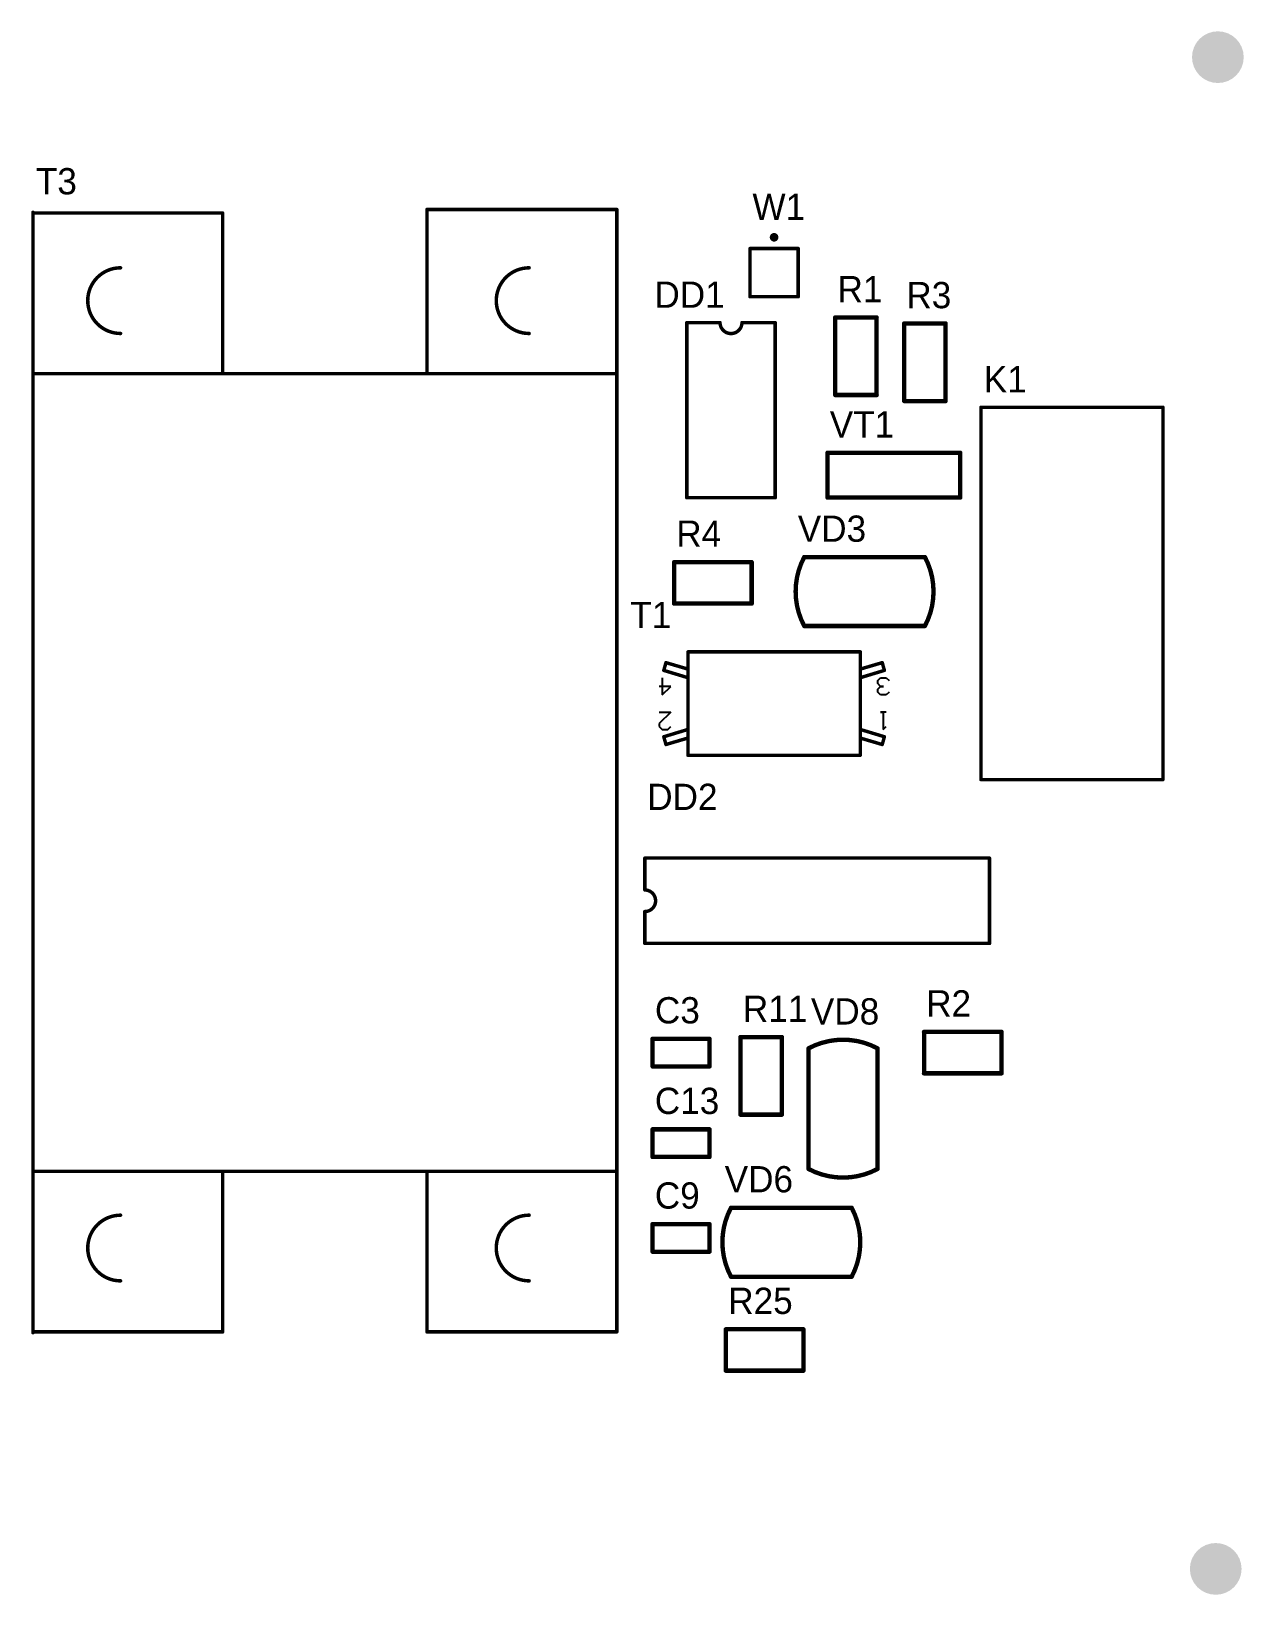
# Model space of a CAD drawing. Header units: millimetres. Extents: x -136 to 150, y -6 to 175.
# Drawn here: x 9.5 to 150.3, y -6.3 to 175.1 of the extents above; entities that cross this region are included whole.
import ezdxf

# ---------------------------------------------------------------- set-up
doc = ezdxf.new("R2010")
doc.units = ezdxf.units.MM
doc.layers.add('PadHoleLayer', color=156, linetype='Continuous')
doc.layers.add('TopOverlay', color=2, linetype='Continuous')

msp = doc.modelspace()

# ---------------------------------------------------------------- hatches: boundary and pattern name
at = {"layer": 'PadHoleLayer'}
h = msp.add_hatch(color=156, dxfattribs=at)
edge = h.paths.add_edge_path()
edge.add_arc((147.25, 172.11), 3, 0, 360)
h = msp.add_hatch(color=156, dxfattribs=at)
edge = h.paths.add_edge_path()
edge.add_arc((147, -3.29), 3, 0, 360)

# ---------------------------------------------------------------- linework, layer by layer
at = {"layer": 'TopOverlay'}
for p, q in [((82.75, 100.11), (82.75, 98.11)), ((107.77, 99.78), (108.1, 100.11)), ((107.77, 99.45), (107.77, 99.78)), ((108.1, 100.11), (108.77, 100.11)), ((108.77, 100.11), (109.1, 99.78)), ((83.75, 99.11), (82.42, 99.11)), ((82.75, 98.11), (83.75, 99.11)), ((108.1, 99.11), (107.77, 99.45)), ((107.77, 98.78), (108.1, 99.11)), ((107.77, 98.45), (107.77, 98.78)), ((108.1, 98.11), (107.77, 98.45)), ((108.1, 99.11), (108.43, 99.11)), ((108.43, 99.11), (108.1, 99.11)), ((108.77, 98.11), (108.1, 98.11)), ((109.1, 98.45), (108.77, 98.11)), ((82.42, 96.11), (83.75, 96.11)), ((83.75, 96.11), (82.42, 94.78)), ((82.42, 94.78), (82.42, 94.45)), ((82.42, 94.45), (82.75, 94.11)), ((83.42, 94.11), (83.75, 94.45)), ((108.75, 96.11), (108.08, 96.11)), ((108.08, 96.11), (108.42, 96.11)), ((108.42, 96.11), (108.42, 94.11)), ((108.42, 94.11), (108.75, 94.45)), ((82.75, 94.11), (83.42, 94.11))]:
    msp.add_line(p, q, dxfattribs=at)
for points, const_width in [([(9.75, 24.11), (9.75, 154.11)], 0.406), ([(9.75, 154.02), (31.76, 154.02)], 0.406), ([(31.76, 135.39), (31.76, 154.02)], 0.406), ([(55.47, 154.44), (77.5, 154.44)], 0.406), ([(55.47, 135.39), (55.47, 154.44)], 0.406), ([(77.5, 24.21), (77.5, 154.44)], 0.406), ([(92.95, 149.91), (98.55, 149.91)], 0.4), ([(92.95, 144.31), (92.95, 149.91)], 0.4), ([(98.55, 144.31), (98.55, 149.91)], 0.4), ([(92.95, 144.31), (98.55, 144.31)], 0.4), ([(85.62, 120.99), (85.62, 141.31)], 0.4), ([(85.62, 141.31), (89.48, 141.31)], 0.4), ([(92.02, 141.31), (95.88, 141.31)], 0.4), ([(95.88, 120.99), (95.88, 141.31)], 0.4), ([(102.85, 141.91), (107.65, 141.91)], 0.508), ([(102.85, 132.91), (102.85, 141.91)], 0.508), ([(107.65, 132.91), (107.65, 141.91)], 0.508), ([(110.85, 141.21), (115.65, 141.21)], 0.508), ([(110.85, 132.21), (110.85, 141.21)], 0.508), ([(115.65, 132.21), (115.65, 141.21)], 0.508), ([(9.8, 135.39), (77.5, 135.39)], 0.406), ([(102.85, 132.91), (107.65, 132.91)], 0.508), ([(110.85, 132.21), (115.65, 132.21)], 0.508), ([(119.75, 131.49), (140.87, 131.49)], 0.4), ([(119.75, 88.29), (119.75, 131.49)], 0.4), ([(140.87, 88.29), (140.87, 131.49)], 0.4), ([(101.95, 121.01), (101.95, 126.21)], 0.508), ([(101.95, 126.21), (117.35, 126.21)], 0.508), ([(117.35, 121.01), (117.35, 126.21)], 0.508), ([(85.62, 120.99), (95.88, 120.99)], 0.4), ([(101.95, 121.01), (117.35, 121.01)], 0.508), ([(99.25, 114.11), (113.25, 114.11)], 0.508), ([(84.15, 108.71), (84.15, 113.51)], 0.508), ([(84.15, 113.51), (93.15, 113.51)], 0.508), ([(93.15, 108.71), (93.15, 113.51)], 0.508), ([(84.15, 108.71), (93.15, 108.71)], 0.508), ([(99.25, 106.11), (113.25, 106.11)], 0.508), ([(82.95, 100.96), (83.2, 101.86)], 0.4), ([(83.2, 101.86), (85.75, 101.11)], 0.4), ([(85.75, 91.11), (85.75, 103.11)], 0.4), ([(85.75, 103.11), (105.75, 103.11)], 0.4), ([(105.75, 91.11), (105.75, 103.11)], 0.4), ([(105.75, 101.11), (108.3, 101.86)], 0.4), ([(108.3, 101.86), (108.55, 100.96)], 0.4), ([(82.95, 100.96), (85.75, 100.11)], 0.4), ([(105.75, 100.11), (108.55, 100.96)], 0.4), ([(82.95, 93.26), (85.75, 94.11)], 0.4), ([(82.95, 93.26), (83.2, 92.36)], 0.4), ([(83.2, 92.36), (85.75, 93.11)], 0.4), ([(105.75, 94.11), (108.55, 93.26)], 0.4), ([(105.75, 93.11), (108.3, 92.36)], 0.4), ([(108.3, 92.36), (108.55, 93.26)], 0.4), ([(85.75, 91.11), (105.75, 91.11)], 0.4), ([(119.75, 88.29), (140.87, 88.29)], 0.4), ([(80.75, 79.18), (120.75, 79.18)], 0.4), ([(80.75, 75.48), (80.75, 79.18)], 0.4), ([(120.75, 69.28), (120.75, 79.18)], 0.4), ([(80.75, 69.28), (80.75, 72.98)], 0.4), ([(80.75, 69.28), (120.75, 69.28)], 0.4), ([(81.65, 55.01), (81.65, 58.21)], 0.508), ([(81.65, 58.21), (88.25, 58.21)], 0.508), ([(88.25, 55.01), (88.25, 58.21)], 0.508), ([(91.85, 58.41), (96.65, 58.41)], 0.508), ([(91.85, 49.41), (91.85, 58.41)], 0.508), ([(96.65, 49.41), (96.65, 58.41)], 0.508), ([(113.15, 54.21), (113.15, 59.01)], 0.508), ([(113.15, 59.01), (122.15, 59.01)], 0.508), ([(122.15, 54.21), (122.15, 59.01)], 0.508), ([(99.75, 43.11), (99.75, 57.11)], 0.508), ([(107.75, 43.11), (107.75, 57.11)], 0.508), ([(81.65, 55.01), (88.25, 55.01)], 0.508), ([(113.15, 54.21), (122.15, 54.21)], 0.508), ([(91.85, 49.41), (96.65, 49.41)], 0.508), ([(81.65, 44.51), (81.65, 47.71)], 0.508), ([(81.65, 47.71), (88.25, 47.71)], 0.508), ([(88.25, 44.51), (88.25, 47.71)], 0.508), ([(81.65, 44.51), (88.25, 44.51)], 0.508), ([(9.8, 42.83), (77.5, 42.83)], 0.406), ([(31.76, 24.21), (31.76, 42.83)], 0.406), ([(55.47, 24.21), (55.47, 42.83)], 0.406), ([(90.75, 38.61), (104.75, 38.61)], 0.508), ([(81.65, 33.51), (81.65, 36.71)], 0.508), ([(81.65, 36.71), (88.25, 36.71)], 0.508), ([(88.25, 33.51), (88.25, 36.71)], 0.508), ([(81.65, 33.51), (88.25, 33.51)], 0.508), ([(90.75, 30.61), (104.75, 30.61)], 0.508), ([(9.75, 24.21), (31.76, 24.21)], 0.406), ([(55.47, 24.21), (77.5, 24.21)], 0.406), ([(90.15, 19.71), (90.15, 24.51)], 0.508), ([(90.15, 24.51), (99.15, 24.51)], 0.508), ([(99.15, 19.71), (99.15, 24.51)], 0.508), ([(90.15, 19.71), (99.15, 19.71)], 0.508)]:
    msp.add_lwpolyline(points, dxfattribs=dict(at, const_width=const_width))
for points, const_width in [([(9.65, 154.11, 1), (9.85, 154.11, 1)], 0.203), ([(9.65, 154.02, 1), (9.85, 154.02, 1)], 0.203), ([(31.66, 154.02, 1), (31.86, 154.02, 1)], 0.203), ([(31.66, 154.02, 1), (31.86, 154.02, 1)], 0.203), ([(55.37, 154.44, 1), (55.57, 154.44, 1)], 0.203), ([(55.37, 154.44, 1), (55.57, 154.44, 1)], 0.203), ([(77.4, 154.44, 1), (77.6, 154.44, 1)], 0.203), ([(77.4, 154.44, 1), (77.6, 154.44, 1)], 0.203), ([(96, 151.21, 1), (95.5, 151.21, 1)], 0.5), ([(95.37, 151.21, 1), (95.62, 151.21, 1)], 0.25), ([(95.87, 151.21, 1), (96.12, 151.21, 1)], 0.25), ([(92.85, 149.91, 1), (93.05, 149.91, 1)], 0.2), ([(92.85, 149.91, 1), (93.05, 149.91, 1)], 0.2), ([(98.45, 149.91, 1), (98.65, 149.91, 1)], 0.2), ([(98.45, 149.91, 1), (98.65, 149.91, 1)], 0.2), ([(19.81, 147.67, 1), (20.01, 147.67, 1)], 0.203), ([(67.22, 147.67, 1), (67.42, 147.67, 1)], 0.203), ([(92.85, 144.31, 1), (93.05, 144.31, 1)], 0.2), ([(92.85, 144.31, 1), (93.05, 144.31, 1)], 0.2), ([(98.45, 144.31, 1), (98.65, 144.31, 1)], 0.2), ([(98.45, 144.31, 1), (98.65, 144.31, 1)], 0.2), ([(85.52, 141.31, 1), (85.72, 141.31, 1)], 0.2), ([(85.52, 141.31, 1), (85.72, 141.31, 1)], 0.2), ([(89.38, 141.31, 1), (89.58, 141.31, 1)], 0.2), ([(89.38, 141.31, 1), (89.58, 141.31, 1)], 0.2), ([(91.92, 141.31, 1), (92.12, 141.31, 1)], 0.2), ([(91.92, 141.31, 1), (92.12, 141.31, 1)], 0.2), ([(95.78, 141.31, 1), (95.98, 141.31, 1)], 0.2), ([(95.78, 141.31, 1), (95.98, 141.31, 1)], 0.2), ([(102.72, 141.91, 1), (102.98, 141.91, 1)], 0.254), ([(102.72, 141.91, 1), (102.98, 141.91, 1)], 0.254), ([(107.52, 141.91, 1), (107.78, 141.91, 1)], 0.254), ([(107.52, 141.91, 1), (107.78, 141.91, 1)], 0.254), ([(19.81, 140.05, 1), (20.01, 140.05, 1)], 0.203), ([(67.22, 140.05, 1), (67.42, 140.05, 1)], 0.203), ([(110.72, 141.21, 1), (110.98, 141.21, 1)], 0.254), ([(110.72, 141.21, 1), (110.98, 141.21, 1)], 0.254), ([(115.52, 141.21, 1), (115.78, 141.21, 1)], 0.254), ([(115.52, 141.21, 1), (115.78, 141.21, 1)], 0.254), ([(9.7, 135.39, 1), (9.9, 135.39, 1)], 0.203), ([(31.66, 135.39, 1), (31.86, 135.39, 1)], 0.203), ([(55.37, 135.39, 1), (55.57, 135.39, 1)], 0.203), ([(77.4, 135.39, 1), (77.6, 135.39, 1)], 0.203), ([(102.72, 132.91, 1), (102.98, 132.91, 1)], 0.254), ([(102.72, 132.91, 1), (102.98, 132.91, 1)], 0.254), ([(107.52, 132.91, 1), (107.78, 132.91, 1)], 0.254), ([(107.52, 132.91, 1), (107.78, 132.91, 1)], 0.254), ([(110.72, 132.21, 1), (110.98, 132.21, 1)], 0.254), ([(110.72, 132.21, 1), (110.98, 132.21, 1)], 0.254), ([(115.52, 132.21, 1), (115.78, 132.21, 1)], 0.254), ([(115.52, 132.21, 1), (115.78, 132.21, 1)], 0.254), ([(119.65, 131.49, 1), (119.85, 131.49, 1)], 0.2), ([(119.65, 131.49, 1), (119.85, 131.49, 1)], 0.2), ([(140.77, 131.49, 1), (140.97, 131.49, 1)], 0.2), ([(140.77, 131.49, 1), (140.97, 131.49, 1)], 0.2), ([(101.82, 126.21, 1), (102.08, 126.21, 1)], 0.254), ([(101.82, 126.21, 1), (102.08, 126.21, 1)], 0.254), ([(117.22, 126.21, 1), (117.48, 126.21, 1)], 0.254), ([(117.22, 126.21, 1), (117.48, 126.21, 1)], 0.254), ([(85.52, 120.99, 1), (85.72, 120.99, 1)], 0.2), ([(85.52, 120.99, 1), (85.72, 120.99, 1)], 0.2), ([(95.78, 120.99, 1), (95.98, 120.99, 1)], 0.2), ([(95.78, 120.99, 1), (95.98, 120.99, 1)], 0.2), ([(101.82, 121.01, 1), (102.08, 121.01, 1)], 0.254), ([(101.82, 121.01, 1), (102.08, 121.01, 1)], 0.254), ([(117.22, 121.01, 1), (117.48, 121.01, 1)], 0.254), ([(117.22, 121.01, 1), (117.48, 121.01, 1)], 0.254), ([(99.12, 114.11, 1), (99.38, 114.11, 1)], 0.254), ([(99.12, 114.11, 1), (99.38, 114.11, 1)], 0.254), ([(113.12, 114.11, 1), (113.38, 114.11, 1)], 0.254), ([(113.12, 114.11, 1), (113.38, 114.11, 1)], 0.254), ([(84.02, 113.51, 1), (84.28, 113.51, 1)], 0.254), ([(84.02, 113.51, 1), (84.28, 113.51, 1)], 0.254), ([(93.02, 113.51, 1), (93.28, 113.51, 1)], 0.254), ([(93.02, 113.51, 1), (93.28, 113.51, 1)], 0.254), ([(84.02, 108.71, 1), (84.28, 108.71, 1)], 0.254), ([(84.02, 108.71, 1), (84.28, 108.71, 1)], 0.254), ([(93.02, 108.71, 1), (93.28, 108.71, 1)], 0.254), ([(93.02, 108.71, 1), (93.28, 108.71, 1)], 0.254), ([(99.12, 106.11, 1), (99.38, 106.11, 1)], 0.254), ([(99.12, 106.11, 1), (99.38, 106.11, 1)], 0.254), ([(113.12, 106.11, 1), (113.38, 106.11, 1)], 0.254), ([(113.12, 106.11, 1), (113.38, 106.11, 1)], 0.254), ([(83.1, 101.86, 1), (83.3, 101.86, 1)], 0.2), ([(83.1, 101.86, 1), (83.3, 101.86, 1)], 0.2), ([(85.65, 103.11, 1), (85.85, 103.11, 1)], 0.2), ([(85.65, 103.11, 1), (85.85, 103.11, 1)], 0.2), ([(105.65, 103.11, 1), (105.85, 103.11, 1)], 0.2), ([(105.65, 103.11, 1), (105.85, 103.11, 1)], 0.2), ([(108.2, 101.86, 1), (108.4, 101.86, 1)], 0.2), ([(108.2, 101.86, 1), (108.4, 101.86, 1)], 0.2), ([(82.85, 100.96, 1), (83.05, 100.96, 1)], 0.2), ([(82.85, 100.96, 1), (83.05, 100.96, 1)], 0.2), ([(85.65, 101.11, 1), (85.85, 101.11, 1)], 0.2), ([(85.65, 100.11, 1), (85.85, 100.11, 1)], 0.2), ([(105.65, 101.11, 1), (105.85, 101.11, 1)], 0.2), ([(105.65, 100.11, 1), (105.85, 100.11, 1)], 0.2), ([(108.45, 100.96, 1), (108.65, 100.96, 1)], 0.2), ([(108.45, 100.96, 1), (108.65, 100.96, 1)], 0.2), ([(82.85, 93.26, 1), (83.05, 93.26, 1)], 0.2), ([(82.85, 93.26, 1), (83.05, 93.26, 1)], 0.2), ([(83.1, 92.36, 1), (83.3, 92.36, 1)], 0.2), ([(83.1, 92.36, 1), (83.3, 92.36, 1)], 0.2), ([(85.65, 94.11, 1), (85.85, 94.11, 1)], 0.2), ([(85.65, 93.11, 1), (85.85, 93.11, 1)], 0.2), ([(105.65, 94.11, 1), (105.85, 94.11, 1)], 0.2), ([(105.65, 93.11, 1), (105.85, 93.11, 1)], 0.2), ([(108.2, 92.36, 1), (108.4, 92.36, 1)], 0.2), ([(108.2, 92.36, 1), (108.4, 92.36, 1)], 0.2), ([(108.45, 93.26, 1), (108.65, 93.26, 1)], 0.2), ([(108.45, 93.26, 1), (108.65, 93.26, 1)], 0.2), ([(85.65, 91.11, 1), (85.85, 91.11, 1)], 0.2), ([(85.65, 91.11, 1), (85.85, 91.11, 1)], 0.2), ([(105.65, 91.11, 1), (105.85, 91.11, 1)], 0.2), ([(105.65, 91.11, 1), (105.85, 91.11, 1)], 0.2), ([(119.65, 88.29, 1), (119.85, 88.29, 1)], 0.2), ([(119.65, 88.29, 1), (119.85, 88.29, 1)], 0.2), ([(140.77, 88.29, 1), (140.97, 88.29, 1)], 0.2), ([(140.77, 88.29, 1), (140.97, 88.29, 1)], 0.2), ([(80.65, 79.18, 1), (80.85, 79.18, 1)], 0.2), ([(80.65, 79.18, 1), (80.85, 79.18, 1)], 0.2), ([(120.65, 79.18, 1), (120.85, 79.18, 1)], 0.2), ([(120.65, 79.18, 1), (120.85, 79.18, 1)], 0.2), ([(80.65, 75.48, 1), (80.85, 75.48, 1)], 0.2), ([(80.65, 75.48, 1), (80.85, 75.48, 1)], 0.2), ([(80.65, 72.98, 1), (80.85, 72.98, 1)], 0.2), ([(80.65, 72.98, 1), (80.85, 72.98, 1)], 0.2), ([(80.65, 69.28, 1), (80.85, 69.28, 1)], 0.2), ([(80.65, 69.28, 1), (80.85, 69.28, 1)], 0.2), ([(120.65, 69.28, 1), (120.85, 69.28, 1)], 0.2), ([(120.65, 69.28, 1), (120.85, 69.28, 1)], 0.2), ([(81.52, 58.21, 1), (81.78, 58.21, 1)], 0.254), ([(81.52, 58.21, 1), (81.78, 58.21, 1)], 0.254), ([(88.12, 58.21, 1), (88.38, 58.21, 1)], 0.254), ([(88.12, 58.21, 1), (88.38, 58.21, 1)], 0.254), ([(91.72, 58.41, 1), (91.98, 58.41, 1)], 0.254), ([(91.72, 58.41, 1), (91.98, 58.41, 1)], 0.254), ([(96.52, 58.41, 1), (96.78, 58.41, 1)], 0.254), ([(96.52, 58.41, 1), (96.78, 58.41, 1)], 0.254), ([(113.02, 59.01, 1), (113.28, 59.01, 1)], 0.254), ([(113.02, 59.01, 1), (113.28, 59.01, 1)], 0.254), ([(122.02, 59.01, 1), (122.28, 59.01, 1)], 0.254), ([(122.02, 59.01, 1), (122.28, 59.01, 1)], 0.254), ([(99.62, 57.11, 1), (99.88, 57.11, 1)], 0.254), ([(99.62, 57.11, 1), (99.88, 57.11, 1)], 0.254), ([(107.62, 57.11, 1), (107.88, 57.11, 1)], 0.254), ([(107.62, 57.11, 1), (107.88, 57.11, 1)], 0.254), ([(81.52, 55.01, 1), (81.78, 55.01, 1)], 0.254), ([(81.52, 55.01, 1), (81.78, 55.01, 1)], 0.254), ([(88.12, 55.01, 1), (88.38, 55.01, 1)], 0.254), ([(88.12, 55.01, 1), (88.38, 55.01, 1)], 0.254), ([(113.02, 54.21, 1), (113.28, 54.21, 1)], 0.254), ([(113.02, 54.21, 1), (113.28, 54.21, 1)], 0.254), ([(122.02, 54.21, 1), (122.28, 54.21, 1)], 0.254), ([(122.02, 54.21, 1), (122.28, 54.21, 1)], 0.254), ([(91.72, 49.41, 1), (91.98, 49.41, 1)], 0.254), ([(91.72, 49.41, 1), (91.98, 49.41, 1)], 0.254), ([(96.52, 49.41, 1), (96.78, 49.41, 1)], 0.254), ([(96.52, 49.41, 1), (96.78, 49.41, 1)], 0.254), ([(81.52, 47.71, 1), (81.78, 47.71, 1)], 0.254), ([(81.52, 47.71, 1), (81.78, 47.71, 1)], 0.254), ([(88.12, 47.71, 1), (88.38, 47.71, 1)], 0.254), ([(88.12, 47.71, 1), (88.38, 47.71, 1)], 0.254), ([(81.52, 44.51, 1), (81.78, 44.51, 1)], 0.254), ([(81.52, 44.51, 1), (81.78, 44.51, 1)], 0.254), ([(88.12, 44.51, 1), (88.38, 44.51, 1)], 0.254), ([(88.12, 44.51, 1), (88.38, 44.51, 1)], 0.254), ([(9.7, 42.83, 1), (9.9, 42.83, 1)], 0.203), ([(31.66, 42.83, 1), (31.86, 42.83, 1)], 0.203), ([(55.37, 42.83, 1), (55.57, 42.83, 1)], 0.203), ([(77.4, 42.83, 1), (77.6, 42.83, 1)], 0.203), ([(99.62, 43.11, 1), (99.88, 43.11, 1)], 0.254), ([(99.62, 43.11, 1), (99.88, 43.11, 1)], 0.254), ([(107.62, 43.11, 1), (107.88, 43.11, 1)], 0.254), ([(107.62, 43.11, 1), (107.88, 43.11, 1)], 0.254), ([(90.62, 38.61, 1), (90.88, 38.61, 1)], 0.254), ([(90.62, 38.61, 1), (90.88, 38.61, 1)], 0.254), ([(104.62, 38.61, 1), (104.88, 38.61, 1)], 0.254), ([(104.62, 38.61, 1), (104.88, 38.61, 1)], 0.254), ([(19.81, 37.75, 1), (20.01, 37.75, 1)], 0.203), ([(67.22, 37.75, 1), (67.42, 37.75, 1)], 0.203), ([(81.52, 36.71, 1), (81.78, 36.71, 1)], 0.254), ([(81.52, 36.71, 1), (81.78, 36.71, 1)], 0.254), ([(88.12, 36.71, 1), (88.38, 36.71, 1)], 0.254), ([(88.12, 36.71, 1), (88.38, 36.71, 1)], 0.254), ([(81.52, 33.51, 1), (81.78, 33.51, 1)], 0.254), ([(81.52, 33.51, 1), (81.78, 33.51, 1)], 0.254), ([(88.12, 33.51, 1), (88.38, 33.51, 1)], 0.254), ([(88.12, 33.51, 1), (88.38, 33.51, 1)], 0.254), ([(90.62, 30.61, 1), (90.88, 30.61, 1)], 0.254), ([(90.62, 30.61, 1), (90.88, 30.61, 1)], 0.254), ([(104.62, 30.61, 1), (104.88, 30.61, 1)], 0.254), ([(104.62, 30.61, 1), (104.88, 30.61, 1)], 0.254), ([(19.81, 30.13, 1), (20.01, 30.13, 1)], 0.203), ([(67.22, 30.13, 1), (67.42, 30.13, 1)], 0.203), ([(9.65, 24.21, 1), (9.85, 24.21, 1)], 0.203), ([(9.65, 24.11, 1), (9.85, 24.11, 1)], 0.203), ([(31.66, 24.21, 1), (31.86, 24.21, 1)], 0.203), ([(31.66, 24.21, 1), (31.86, 24.21, 1)], 0.203), ([(55.37, 24.21, 1), (55.57, 24.21, 1)], 0.203), ([(55.37, 24.21, 1), (55.57, 24.21, 1)], 0.203), ([(77.4, 24.21, 1), (77.6, 24.21, 1)], 0.203), ([(77.4, 24.21, 1), (77.6, 24.21, 1)], 0.203), ([(90.02, 24.51, 1), (90.28, 24.51, 1)], 0.254), ([(90.02, 24.51, 1), (90.28, 24.51, 1)], 0.254), ([(99.02, 24.51, 1), (99.28, 24.51, 1)], 0.254), ([(99.02, 24.51, 1), (99.28, 24.51, 1)], 0.254), ([(90.02, 19.71, 1), (90.28, 19.71, 1)], 0.254), ([(90.02, 19.71, 1), (90.28, 19.71, 1)], 0.254), ([(99.02, 19.71, 1), (99.28, 19.71, 1)], 0.254), ([(99.02, 19.71, 1), (99.28, 19.71, 1)], 0.254)]:
    msp.add_lwpolyline(points, format="xyb", close=True, dxfattribs=dict(at, const_width=const_width))
for points, const_width in [([(19.91, 140.05, -1), (19.91, 147.67)], 0.406), ([(67.32, 140.05, -1), (67.32, 147.67)], 0.406), ([(92.02, 141.31, -1), (89.48, 141.31)], 0.4), ([(99.25, 106.11, -0.249999), (99.25, 114.11)], 0.508), ([(113.25, 114.11, -0.249999), (113.25, 106.11)], 0.508), ([(80.75, 75.48, -1), (80.75, 72.98)], 0.4), ([(99.75, 57.11, -0.249999), (107.75, 57.11)], 0.508), ([(107.75, 43.11, -0.249999), (99.75, 43.11)], 0.508), ([(90.75, 30.61, -0.249999), (90.75, 38.61)], 0.508), ([(104.75, 38.61, -0.249999), (104.75, 30.61)], 0.508), ([(19.91, 30.13, -1), (19.91, 37.75)], 0.406), ([(67.32, 30.13, -1), (67.32, 37.75)], 0.406)]:
    msp.add_lwpolyline(points, format="xyb", dxfattribs=dict(at, const_width=const_width))

# ---------------------------------------------------------------- texts
for s, p in [('T3', (10.08, 156.19)), ('W1', (93.24, 153.23)), ('DD1', (81.86, 143.03)), ('R1', (103.11, 143.67)), ('R3', (111.1, 142.98)), ('K1', (120.08, 133.21)), ('VT1', (102.21, 127.98)), ('R4', (84.4, 115.3)), ('VD3', (98.5, 115.88)), ('T1', (79.07, 105.86)), ('DD2', (81.03, 84.76)), ('R2', (113.4, 60.8)), ('C3', (81.92, 60)), ('R11', (92.13, 60.17)), ('VD8', (100.02, 59.87)), ('C13', (81.91, 49.49)), ('VD6', (90.02, 40.4)), ('C9', (81.91, 38.51)), ('R25', (90.43, 26.29))]:
    msp.add_text(s, height=3.048, dxfattribs=at).set_placement(p)

doc.saveas('drawing.dxf')
